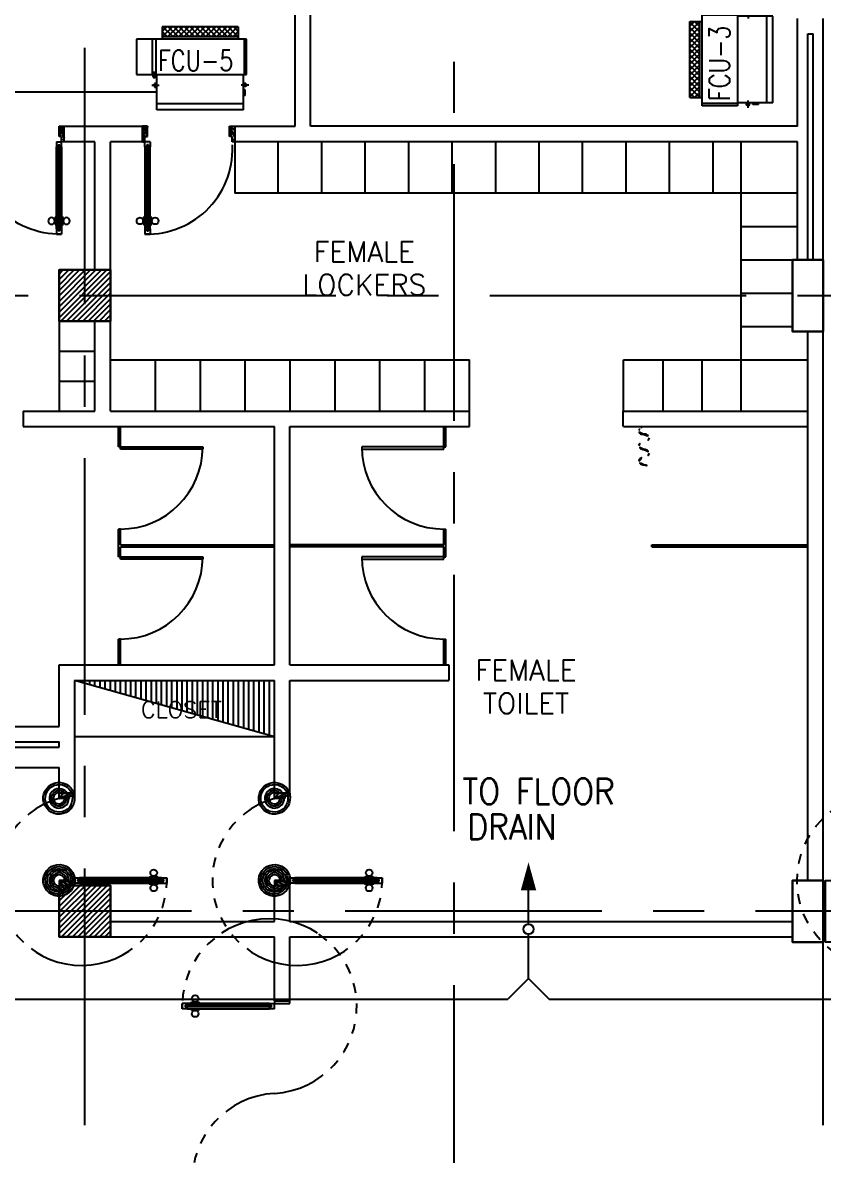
# Model space of a CAD drawing. Extents: x 417866242 to 417866861, y 43498051 to 43498155.
# Drawn here: x 417866813.86 to 417866821.67, y 43498111.26 to 43498122.3 of the extents above; entities that cross this region are included whole.
import ezdxf
from ezdxf.enums import TextEntityAlignment as Align

# ---------------------------------------------------------------- set-up
doc = ezdxf.new("R2010")
doc.units = 0
doc.header["$MEASUREMENT"] = 0
doc.linetypes.add('CENTERX2', pattern=[4, 2.5, -0.5, 0.5, -0.5])
doc.linetypes.add('HIDDEN', pattern=[0.375, 0.25, -0.125])
doc.layers.get('0').update_dxf_attribs({"linetype": 'CONTINUOUS'})
for name, color, linetype in [('AC-CD', 6, 'CONTINUOUS'), ('AC-TEXT', 2, 'CONTINUOUS'), ('AXES', 11, 'CENTERX2'), ('COL', 11, 'CONTINUOUS'), ('CURT', 11, 'CONTINUOUS'), ('DOOR', 11, 'CONTINUOUS'), ('FCU', 6, 'CONTINUOUS'), ('HAT', 11, 'CONTINUOUS'), ('INSUL', 11, 'CONTINUOUS'), ('LIFTS', 11, 'CONTINUOUS'), ('Locker', 11, 'CONTINUOUS'), ('P-SOLIDWASTE', 6, 'CONTINUOUS'), ('PART', 11, 'CONTINUOUS'), ('RM-NAME', 11, 'CONTINUOUS'), ('TEXTN', 2, 'CONTINUOUS'), ('WALL', 11, 'CONTINUOUS')]:
    doc.layers.add(name, color=color, linetype=linetype)
doc.styles.add('ROMANS', font='ROMANS.shx', dxfattribs={"width": 0.6})

# ---------------------------------------------------------------- blocks, each defined once
blk = doc.blocks.new('A$C5C5B3FF0')
at = {"layer": 'CURT'}
for centre, major_axis, ratio, start_param, end_param in [((49.50293473272905, 299.999959187262), (49.50291540546459, 1.47870764494566e-11), 0.7499999999999273, 1.419382029036515, 3.141592653590179), ((25.00001932731539, 356.2499591873493), (-79.05694150412074, 2.513103003620822e-10), 0.7499999999996767, 3.926990816990139, 4.390638425990737), ((62.87283277314418, 365.7181625487283), (-39.13549087497668, 1.866813954056444e-11), 0.7500000000002878, 1.419382029036834, 3.463343207986223), ((25.00001932735904, 356.249959187262), (79.05694150405377, 2.939142645029636e-10), 0.7499999999989068, 0.3217505543923103, 0.785398163395107), ((50.0000193272499, 299.999959187262), (49.99999999998546, 1.274842183857765e-11), 0.750000000000218, 3.141592653590228, 4.712388980384499), ((50.00001932723535, 224.9999591872911), (-49.99999999998545, 1.480233443413359e-11), 0.7499999999996361, 3.141592653590187, 4.71238898038462), ((50.00001932722807, 224.999959187262), (49.99999999999272, 9.65089959987576e-12), 0.7499999999995272, 4.7123889803844, 6.283185307180105), ((50.00001932722807, 149.9999591872911), (49.99999999997817, 5.123985410231316e-11), 0.7500000000003274, 1.570796326794274, 3.141592653589202), ((50.00001932722807, 149.9999591872911), (49.99999999997817, 7.563680313578568e-12), 0.7500000000003274, 3.141592653590367, 4.712388980384431), ((50.00001932724263, 74.9999591873202), (49.99999999997817, 5.644680008780287e-11), 0.7499999999997454, -1.505240376786787e-12, 1.570796326794487), ((50.0000193272499, -4.081265069544315e-05), (49.99999999998543, 6.369655643861124e-11), 0.7500000000002184, 1.570796326793941, 3.141592653588095), ((50.0000193272499, 74.9999591873202), (-49.99999999997089, 1.013939773070633e-11), 0.7499999999998544, 1.570796326795048, 3.141592653590063)]:
    blk.add_ellipse(centre, major_axis=major_axis, ratio=ratio, start_param=start_param, end_param=end_param, dxfattribs=at)
blk = doc.blocks.new('A$C272A55A0')
at = {"layer": 'DOOR', "color": 0, "linetype": 'ByBlock'}
for p, q in [((-0.0001203324354719371, 900.3541752648598), (-0.0001203324500238523, 1050.354175264831)), ((49.99987966756453, 1050.354175264918), (-0.0001203324354719371, 1050.354175264918)), ((49.99987966756453, 950.354175264918), (49.99987966756453, 1050.354175264918)), ((1749.999879667535, 950.354175264918), (1749.999879667535, 1050.354175264918)), ((1749.999879667535, 1050.354175264918), (1799.999879667535, 1050.354175264918)), ((1799.999879667535, 1050.354175264918), (1799.999879667535, 900.354175264918)), ((-0.0001203324354719371, 900.354175264918), (24.99987966756453, 900.354175264918)), ((24.99987966756453, 950.354175264918), (49.99987966756453, 950.354175264918)), ((24.99987966756453, 900.354175264918), (24.99987966756453, 950.354175264918)), ((74.99987966756453, 900.354175264918), (24.99987966756453, 900.354175264918)), ((24.99987966756453, 850.354175264918), (24.99987966756453, 900.354175264918)), ((74.99987966756453, 900.354175264918), (74.99987966756453, 850.354175264918)), ((1724.999879667535, 900.354175264918), (1774.999879667535, 900.354175264918)), ((1724.999879667535, 900.354175264918), (1724.999879667535, 850.354175264918)), ((1774.999879667535, 950.354175264918), (1749.999879667535, 950.354175264918)), ((1774.999879667535, 900.354175264918), (1774.999879667535, 950.354175264918)), ((1799.999879667535, 900.354175264918), (1774.999879667535, 900.354175264918)), ((1774.999879667535, 850.354175264918), (1774.999879667535, 900.354175264918)), ((41.99987966756453, 850.354175264918), (24.99987966756453, 850.354175264918)), ((57.99987966756453, 870.354175264918), (41.99987966756453, 870.354175264918)), ((41.99987966756453, 870.354175264918), (41.99987966756453, 850.354175264918)), ((57.99987966756453, 850.354175264918), (57.99987966756453, 870.354175264918)), ((74.99987966756453, 850.354175264918), (57.99987966756453, 850.354175264918)), ((1724.999879667535, 850.354175264918), (1741.999879667535, 850.354175264918)), ((1741.999879667535, 870.354175264918), (1757.999879667535, 870.354175264918)), ((1741.999879667535, 850.354175264918), (1741.999879667535, 870.354175264918)), ((1757.999879667535, 870.354175264918), (1757.999879667535, 850.354175264918)), ((1757.999879667535, 850.354175264918), (1774.999879667535, 850.354175264918)), ((1717.799879667495, 160.1117180435103), (1708.799879667495, 160.1117180435103)), ((1708.799879667495, 95.31171804352198), (1708.799879667495, 160.1117180435103)), ((1724.999879667535, 172.7117180435162), (1717.799879667495, 172.7117180435162)), ((1717.799879667495, 172.7117180435162), (1717.799879667495, 82.71171804351616)), ((1717.799879667495, 95.31171804352198), (1717.799879667495, 160.1117180435103)), ((1774.999879667535, 172.7117180435162), (1782.199879667576, 172.7117180435162)), ((1782.199879667576, 172.7117180435162), (1782.199879667576, 82.71171804351616)), ((1782.199879667576, 160.1117180435103), (1791.199879667576, 160.1117180435103)), ((1782.199879667576, 95.31171804352198), (1782.199879667576, 160.1117180435103)), ((1791.199879667576, 95.31171804352198), (1791.199879667576, 160.1117180435103)), ((24.99987966756453, 50.35417526491801), (41.99987966753542, 50.35417526491801)), ((24.99987966756453, 50.35417526491801), (24.99987966756453, 0.3541752649180125)), ((24.99987966756453, 0.3541752649180125), (74.99987966756453, 0.3541752649180125)), ((74.99987966756453, 0.3541752649180125), (24.99987966756453, 0.3541752649180125)), ((41.99987966753542, 50.35417526491801), (41.99987966753542, 30.35417526491801)), ((41.99987966756453, 30.35417526491801), (57.99987966756453, 30.35417526491801)), ((57.99987966756453, 50.35417526491801), (74.99987966756453, 50.35417526491801)), ((57.99987966756453, 50.35417526491801), (57.99987966756453, 30.35417526491801)), ((74.99987966756453, 50.35417526491801), (74.99987966704066, 0.3541752648889087)), ((1717.799879667495, 95.31171804352198), (1708.799879667495, 95.31171804352198)), ((1724.999879667535, 82.71171804351616), (1717.799879667495, 82.71171804351616)), ((1741.999879667535, 50.35417526491801), (1724.999879667535, 50.35417526491801)), ((1724.999879667535, 50.35417526491801), (1724.999879668059, 0.3541752648889087)), ((1774.999879667535, 0.3541752649180125), (1724.999879667535, 0.3541752649180125)), ((1724.999879667535, 0.3541752649180125), (1774.999879667535, 0.3541752649180125)), ((1741.999879667535, 50.35417526491801), (1741.999879667535, 30.35417526491801)), ((1757.999879667535, 30.35417526491801), (1741.999879667535, 30.35417526491801)), ((1774.999879667535, 50.35417526491801), (1757.999879667565, 50.35417526491801)), ((1757.999879667565, 50.35417526491801), (1757.999879667565, 30.35417526491801)), ((1774.999879667535, 82.71171804351616), (1782.199879667576, 82.71171804351616)), ((1774.999879667535, 50.35417526491801), (1774.999879667535, 0.3541752649180125)), ((1782.199879667576, 95.31171804352198), (1791.199879667576, 95.31171804352198))]:
    blk.add_line(p, q, dxfattribs=at)
at = {"layer": 'DOOR', "color": 9, "linetype": 'ByBlock'}
for p, q in [((49.99987966756453, 1050.354175264918), (-0.0001203324354719371, 1010.208440949064)), ((49.99987966756453, 1050.354175264918), (-0.0001203324354719371, 936.6442452724732)), ((49.99987966756453, 1050.354175264918), (36.64259362407029, 950.354175264918)), ((1749.999879667535, 1050.354175264918), (1799.999879667535, 1010.208440949064)), ((1749.999879667535, 1050.354175264918), (1799.999879667535, 936.6442452724732)), ((1749.999879667535, 1050.354175264918), (1763.35716571103, 950.354175264918))]:
    blk.add_line(p, q, dxfattribs=at)
at = {"layer": 'DOOR', "linetype": 'ByBlock'}
for p, q in [((24.99987966756453, 850.354175264918), (24.99987966756453, 50.35417526491801)), ((41.99987966756453, 850.354175264918), (41.99987966753542, 50.35417526491801)), ((57.99987966756453, 850.354175264918), (57.99987966756453, 50.35417526491801)), ((74.99987966756453, 50.35417526491801), (74.99987966756453, 850.354175264918)), ((1724.999879667535, 50.35417526491801), (1724.999879667535, 850.354175264918)), ((1741.999879667535, 850.354175264918), (1741.999879667535, 50.35417526491801)), ((1757.999879667535, 850.354175264918), (1757.999879667565, 50.35417526491801)), ((1774.999879667535, 850.354175264918), (1774.999879667535, 50.35417526491801))]:
    blk.add_line(p, q, dxfattribs=at)
at = {"layer": 'DOOR', "color": 0, "linetype": 'ByBlock'}
for centre in [(1676.468935452576, 127.7117180435162), (1823.530823882553, 127.7117180435162)]:
    blk.add_circle(centre, 32.39999999998526, dxfattribs=at)
at = {"layer": 'DOOR', "color": 9, "linetype": 'ByBlock'}
for centre, radius, start, end in [((49.99987966756453, 1050.354175264918), 54.40195781277725, 203.2073828919769, 270), ((49.99987966756453, 1050.354175264918), 74.40195781277725, 227.7764264168309, 270), ((49.99987966756453, 1050.354175264918), 34.40195781277725, 180, 270), ((49.99987966756453, 1050.354175264918), 14.40195781277725, 180, 270), ((1749.999879667535, 1050.354175264918), 14.40195781277725, 270, 0), ((1749.999879667535, 1050.354175264918), 34.40195781277725, 270, 0), ((1749.999879667535, 1050.354175264918), 54.40195781277725, 270, 336.7926171080232), ((1749.999879667535, 1050.354175264918), 74.40195781277725, 270, 312.2235735831691), ((49.99987966756453, 1050.354175264918), 94.40195781277725, 238.0181880330829, 270), ((49.99987966756453, 1050.354175264918), 114.4019578127773, 244.083841882062, 257.3774258712915), ((49.99987966756453, 1050.354175264918), 134.4019578127773, 248.1598493930308, 259.2800236451595), ((49.99987966756453, 1050.354175264918), 154.4019578127773, 251.1052885492919, 256.2857707775486), ((1749.999879667535, 1050.354175264918), 94.40195781277725, 270, 301.9818119669171), ((1749.999879667535, 1050.354175264918), 114.4019578127773, 282.6225741287084, 295.916158117938), ((1749.999879667535, 1050.354175264918), 134.4019578127773, 280.7199763548405, 291.8401506069692), ((1749.999879667535, 1050.354175264918), 154.4019578127773, 283.7142292224514, 288.8947114507081)]:
    blk.add_arc(centre, radius, start, end, dxfattribs=at)
at = {"layer": 'DOOR', "linetype": 'HIDDEN', "ltscale": 0.5}
for centre, radius, start, end in [((49.99987966756453, 851.395841931575), 851.4087845464003, 268.3173765331032, 3.296482377102192), ((1749.999879667521, 851.3958419315459), 851.4087845463584, 176.7035176228957, 271.6826234668978)]:
    blk.add_arc(centre, radius, start, end, dxfattribs=at)
at = {"layer": 'WALL', "linetype": 'ByBlock'}
blk.add_line((1799.999879667565, 900.3541752650344), (1799.99987966755, 1050.354175265005), dxfattribs=at)
blk = doc.blocks.new('DOOR90')
at = {"layer": 'DOOR', "color": 7, "linetype": 'ByBlock'}
for p, q in [((-150, 0), (0, 0)), ((-150, 0), (-150, -25)), ((0, -50), (-113.7099299924448, 0)), ((0, -50), (-40.1457343158545, 0)), ((0, -50), (0, 0)), ((-1000, -25), (-1050, -25)), ((-1050, -75), (-1050, -25)), ((-1050, -25), (-1050, -75)), ((-1000, -75), (-1050, -74.99999999947613)), ((-1000, -41.9999999999709), (-1020, -41.9999999999709)), ((-1020, -42), (-1020, -58)), ((-1000, -58), (-1020, -58)), ((-1000, -25), (-1000, -41.9999999999709)), ((-1000, -58), (-1000, -75)), ((-877.6424572214019, -17.79999999995925), (-967.6424572214019, -17.79999999995925)), ((-967.6424572214019, -25), (-967.6424572214019, -17.79999999995925)), ((-967.6424572214019, -75), (-967.6424572214019, -82.20000000004075)), ((-877.6424572214019, -82.20000000004075), (-967.6424572214019, -82.20000000004075)), ((-955.0424572214251, -8.799999999959255), (-890.2424572213786, -8.799999999959255)), ((-955.0424572214251, -17.79999999995925), (-955.0424572214251, -8.799999999959255)), ((-955.0424572214251, -17.79999999995925), (-890.2424572213786, -17.79999999995925)), ((-955.0424572214251, -82.20000000004075), (-890.2424572213786, -82.20000000004075)), ((-955.0424572214251, -82.20000000004075), (-955.0424572214251, -91.20000000004075)), ((-955.0424572214251, -91.20000000004075), (-890.2424572213786, -91.20000000004075)), ((-890.2424572213786, -17.79999999995925), (-890.2424572213786, -8.799999999959255)), ((-890.2424572213786, -82.20000000004075), (-890.2424572213786, -91.20000000004075)), ((-877.6424572214019, -25), (-877.6424572214019, -17.79999999995925)), ((-877.6424572214019, -75), (-877.6424572214019, -82.20000000004075)), ((-200, -25), (-150, -25)), ((-200, -42), (-200, -25)), ((-180, -42), (-200, -42)), ((-200, -58), (-180, -58)), ((-200, -75), (-200, -58)), ((-150, -75), (-200, -75)), ((-180, -58), (-180, -42)), ((-150, -25), (-100, -25)), ((-150, -75), (-150, -25)), ((-100, -25), (-100, -50)), ((0, -50), (-100, -36.64271395650576)), ((-100, -50), (0, -50)), ((-150, -875), (-100, -875)), ((-150, -900), (-150, -875)), ((0, -850), (-113.7099299924448, -900)), ((-100, -875), (-100, -850)), ((0, -850), (-100, -863.3572860434942)), ((-100, -850), (0, -850)), ((0, -850), (-40.1457343158545, -900)), ((0, -850), (0, -900)), ((-150, -900), (0, -900)), ((0, -900), (-150, -900))]:
    blk.add_line(p, q, dxfattribs=at)
at = {"layer": 'DOOR', "linetype": 'ByBlock'}
for p, q in [((-200, -25), (-1000, -25)), ((-200, -42), (-1000, -41.9999999999709)), ((-200, -58), (-1000, -58)), ((-1000, -75), (-200, -75))]:
    blk.add_line(p, q, dxfattribs=at)
at = {"layer": 'DOOR', "color": 7, "linetype": 'ByBlock'}
for centre in [(-922.6424572214019, 23.53094421501737), (-922.6424572214019, -123.5309442149592)]:
    blk.add_circle(centre, 32.39999999998526, dxfattribs=at)
for centre, radius, start, end in [((0, -50), 154.4019578127773, 161.1052885482714, 166.2857707768669), ((0, -50), 94.40195781277725, 148.0181880328085, 180), ((0, -50), 134.4019578127773, 158.159849394549, 169.2800236450682), ((0, -50), 114.4019578127773, 154.0838418822192, 167.37742587102), ((0, -50), 74.40195781277725, 137.7764264185456, 180), ((0, -50), 54.40195781277725, 113.2073828924446, 180), ((0, -50), 34.40195781277725, 90, 180), ((0, -50), 14.40195781277725, 90, 180), ((0, -850), 134.4019578127773, 190.7199763549318, 201.840150605451), ((0, -850), 94.40195781277725, 180, 211.9818119671915), ((0, -850), 74.40195781277725, 180, 222.2235735814543), ((0, -850), 54.40195781277725, 180, 246.7926171075554), ((0, -850), 34.40195781277725, 180, 270), ((0, -850), 14.40195781277725, 180, 270), ((0, -850), 154.4019578127773, 193.7142292231331, 198.8947114517286)]:
    blk.add_arc(centre, radius, start, end, dxfattribs=at)
at = {"layer": 'DOOR', "linetype": 'HIDDEN', "ltscale": 0.5}
blk.add_arc((-222.2222222220153, -49.99999999976717), 828.155208510499, 178.270116378131, 275.0030377036063, dxfattribs=at)
blk = doc.blocks.new('fe-door')
at = {"layer": 'DOOR', "color": 0, "linetype": 'ByBlock'}
for p, q in [((-899.9999999998836, 1774.999999999971), (-899.9999999998836, 1724.999999999971)), ((-899.9999999998836, 1724.999999999971), (-899.9999999998836, 1774.999999999971)), ((-849.9999999998836, 1774.999999999971), (-899.9999999998836, 1774.999999999971)), ((-849.9999999998836, 1774.999999999971), (-849.9999999998836, 1758)), ((-817.6424572212854, 1774.999999999971), (-817.6424572212854, 1782.200000000012)), ((-727.6424572212854, 1782.200000000012), (-817.6424572212854, 1782.200000000012)), ((-805.0424572213087, 1782.200000000012), (-805.0424572213087, 1791.200000000012)), ((-805.0424572213087, 1791.200000000012), (-740.2424572213204, 1791.200000000012)), ((-805.0424572213087, 1782.200000000012), (-740.2424572213204, 1782.200000000012)), ((-740.2424572213204, 1782.200000000012), (-740.2424572213204, 1791.200000000012)), ((-727.6424572212854, 1774.999999999971), (-727.6424572212854, 1782.200000000012)), ((-49.99999999988358, 1757.999999999971), (-49.99999999988358, 1774.999999999971)), ((-49.99999999988358, 1774.999999999971), (1.164153218269348e-10, 1774.999999999971)), ((150.0000000001164, 1799.999999999971), (1.164153218269348e-10, 1799.999999999971)), ((1.164153218269348e-10, 1799.999999999971), (1.164153218269348e-10, 1774.999999999971)), ((1.164153218269348e-10, 1724.999999999971), (1.164153218269348e-10, 1774.999999999971)), ((1.164153218269348e-10, 1774.999999999971), (150.0000000001164, 1774.999999999967)), ((150.0000000001164, 1774.999999999967), (150.0000000001164, 1799.999999999971)), ((-849.9999999998836, 1724.999999999971), (-899.9999999999418, 1725.000000000495)), ((-869.9999999998836, 1757.999999999971), (-869.9999999998836, 1741.999999999971)), ((-849.9999999998836, 1758), (-869.9999999998836, 1758)), ((-849.9999999998836, 1741.999999999971), (-869.9999999998836, 1741.999999999971)), ((-849.9999999998836, 1741.999999999971), (-849.9999999998836, 1724.999999999971)), ((-817.6424572212854, 1724.999999999971), (-817.6424572212854, 1717.79999999993)), ((-727.6424572212854, 1717.79999999993), (-817.6424572212854, 1717.79999999993)), ((-805.0424572213087, 1717.79999999993), (-805.0424572213087, 1708.79999999993)), ((-805.0424572213087, 1717.79999999993), (-740.2424572213204, 1717.79999999993)), ((-805.0424572213087, 1708.79999999993), (-740.2424572213204, 1708.79999999993)), ((-740.2424572213204, 1717.79999999993), (-740.2424572213204, 1708.79999999993)), ((-727.6424572212854, 1724.999999999971), (-727.6424572212854, 1717.79999999993)), ((-29.99999999988358, 1757.999999999971), (-49.99999999988358, 1757.999999999971)), ((-49.99999999988358, 1724.999999999971), (-49.99999999988358, 1741.999999999971)), ((-49.99999999988358, 1741.999999999971), (-29.99999999988358, 1741.999999999971)), ((1.164153218269348e-10, 1724.999999999971), (-49.99999999988358, 1724.999999999971)), ((-29.99999999988358, 1741.999999999971), (-29.99999999988358, 1757.999999999971)), ((1.164153218269348e-10, 75), (1.164153218269348e-10, 25)), ((1.164153218269348e-10, 75), (50.00000000011642, 75)), ((1.164153218269348e-10, 0), (1.164153218269348e-10, 25)), ((1.164153218269348e-10, 25), (50.00000000011642, 25)), ((150.0000000001164, 24.99999999999636), (1.164153218269348e-10, 25)), ((0, 0), (150, -1.455191522836685e-11)), ((30.00000000011642, 58), (30.00000000011642, 42)), ((50.00000000011642, 58), (30.00000000011642, 58)), ((30.00000000011642, 42), (50.00000000011642, 42)), ((50.00000000011642, 75), (50.00000000011642, 58)), ((50.00000000011642, 42), (50.00000000011642, 25)), ((150.0000000001164, 24.99999999999636), (150.0000000001164, 0)), ((850.0000000001164, 58), (850.0000000001164, 75)), ((850.0000000001164, 75), (900.0000000001746, 74.99999999947613)), ((850.0000000001164, 58), (870.0000000001164, 58)), ((850.0000000001164, 25), (850.0000000001164, 41.9999999999709)), ((850.0000000001164, 41.9999999999709), (870.0000000001164, 41.9999999999709)), ((850.0000000001164, 25), (900.0000000001164, 25)), ((870.0000000001164, 42), (870.0000000001164, 58)), ((900.0000000001164, 25), (900.0000000001164, 75)), ((900.0000000001164, 75), (900.0000000001164, 25))]:
    blk.add_line(p, q, dxfattribs=at)
at = {"layer": 'DOOR', "linetype": 'ByBlock'}
for p, q in [((-49.99999999988358, 1774.999999999971), (-849.9999999998836, 1774.999999999971)), ((-49.99999999988358, 1757.999999999971), (-849.9999999998836, 1758)), ((-49.99999999988358, 1741.999999999971), (-849.9999999998836, 1741.999999999971)), ((-849.9999999998836, 1724.999999999971), (-49.99999999988358, 1724.999999999971)), ((850.0000000001164, 75), (50.00000000011642, 75)), ((50.00000000011642, 58), (850.0000000001164, 58)), ((50.00000000011642, 42), (850.0000000001164, 41.9999999999709)), ((50.00000000011642, 25), (850.0000000001164, 25))]:
    blk.add_line(p, q, dxfattribs=at)
at = {"layer": 'DOOR', "color": 0, "linetype": 'ByBlock'}
for centre in [(-772.6424572212854, 1823.530944214988), (-772.6424572212854, 1676.469055785012)]:
    blk.add_circle(centre, 32.39999999998526, dxfattribs=at)
at = {"layer": 'DOOR', "linetype": 'HIDDEN', "ltscale": 0.5}
for centre, radius, start, end in [((-48.95833333325572, 1749.999999999956), 851.4087845463584, 178.317376533042, 273.2964823759968), ((48.95833333348855, 50), 851.4087845464003, 358.317376533042, 93.29648237599677)]:
    blk.add_arc(centre, radius, start, end, dxfattribs=at)
at = {"layer": 'WALL'}
for p, q in [((1.164153218269348e-10, 1799.999050980739), (149.9999999971478, 1799.999999999985)), ((1.164153218269348e-10, 0.0009490192023804411), (149.9999999971478, -1.455191522836685e-11))]:
    blk.add_line(p, q, dxfattribs=at)
at = {"layer": 'WALL', "linetype": 'ByBlock'}
blk.add_line((2.328306436538696e-10, 1800), (150.0000000001746, 1799.999999999985), dxfattribs=at)
blk = doc.blocks.new('*X103')
at = {"color": 0}
for p, q in [((49339.2220864853, 149518.5753110894), (49810.38074920757, 149989.7339738117)), ((49339.22208648529, 149571.6083196784), (49757.34774061858, 149989.7339738117)), ((49339.22208648529, 149624.6413282674), (49704.31473202959, 149989.7339738117)), ((49339.22208648529, 149677.6743368564), (49651.2817234406, 149989.7339738117)), ((49339.22208648529, 149730.7073454453), (49598.24871485161, 149989.7339738117)), ((49339.22208648528, 149783.7403540344), (49545.21570626262, 149989.7339738117)), ((49339.22208648528, 149836.7733626234), (49492.18269767363, 149989.7339738117)), ((49339.22208648528, 149889.8063712123), (49439.14968908464, 149989.7339738117)), ((49339.22208648527, 149942.8393798013), (49386.11668049564, 149989.7339738117)), ((49363.41375779657, 149489.7339738117), (49839.22208648522, 149965.5423025003)), ((49416.44676638556, 149489.7339738117), (49839.22208648522, 149912.5092939114)), ((49469.47977497455, 149489.7339738117), (49839.22208648523, 149859.4762853224)), ((49522.51278356354, 149489.7339738117), (49839.22208648523, 149806.4432767334)), ((49575.54579215253, 149489.7339738117), (49839.22208648524, 149753.4102681444)), ((49628.57880074152, 149489.7339738117), (49839.22208648524, 149700.3772595554)), ((49681.61180933051, 149489.7339738117), (49839.22208648524, 149647.3442509664)), ((49734.64481791951, 149489.7339738117), (49839.22208648524, 149594.3112423774)), ((49787.67782650849, 149489.7339738117), (49839.22208648524, 149541.2782337884))]:
    blk.add_line(p, q, dxfattribs=at)
blk = doc.blocks.new('COL50')
at = {"layer": 'COL'}
blk.add_lwpolyline([(-249.9999999999709, 250), (-249.9999999999418, -250), (250, -250), (249.9999999999709, 250)], close=True, dxfattribs=at)
blk = doc.blocks.new('RM1')
at = {"layer": 'RM-NAME', "style": 'ROMANS'}
for tag, p in [('ROOMNAME1', (0, 323.8095238059759)), ('ROOMNAME2', (0, 0))]:
    blk.add_attdef(tag, text='', height=200, dxfattribs=at).set_placement(p, align=Align.MIDDLE)
blk = doc.blocks.new('*X98')
at = {"color": 0}
for p, q in [((42139.22208648524, 155523.7944497481), (42605.16161054878, 155989.7339738117)), ((42139.22208648524, 155576.8274583371), (42552.12860195979, 155989.7339738117)), ((42139.22208648524, 155629.8604669261), (42499.0955933708, 155989.7339738117)), ((42139.22208648524, 155682.8934755151), (42446.06258478181, 155989.7339738117)), ((42139.22208648524, 155735.9264841041), (42393.02957619282, 155989.7339738117)), ((42139.22208648523, 155788.9594926931), (42339.99656760383, 155989.7339738117)), ((42139.22208648523, 155841.9925012821), (42286.96355901484, 155989.7339738117)), ((42139.22208648522, 155895.025509871), (42233.93055042584, 155989.7339738117)), ((42139.22208648522, 155948.05851846), (42180.89754183685, 155989.7339738117)), ((42158.19461913777, 155489.7339738117), (42639.22208648516, 155970.7614411591)), ((42211.22762772677, 155489.7339738117), (42639.22208648516, 155917.7284325701)), ((42264.26063631575, 155489.7339738117), (42639.22208648517, 155864.6954239811)), ((42317.29364490475, 155489.7339738117), (42639.22208648517, 155811.6624153921)), ((42370.32665349374, 155489.7339738117), (42639.22208648517, 155758.6294068031)), ((42423.35966208273, 155489.7339738117), (42639.22208648518, 155705.5963982141)), ((42476.39267067172, 155489.7339738117), (42639.22208648518, 155652.5633896251)), ((42529.42567926071, 155489.7339738117), (42639.22208648518, 155599.5303810361)), ((42582.45868784971, 155489.7339738117), (42639.22208648518, 155546.4973724472)), ((42635.49169643869, 155489.7339738117), (42639.22208648519, 155493.4643638582))]:
    blk.add_line(p, q, dxfattribs=at)
blk = doc.blocks.new('C11')
at = {"layer": 'HAT'}
h = blk.add_hatch(dxfattribs=at)
h.set_pattern_fill('ANSI31', color=256, scale=300, style=0)
h.set_pattern_definition([(45, (-248556.1822811713, -75061.0053373936), (-26.51650429449553, 26.51650429449553), [])])
h.paths.add_polyline_path([(300.0000000000291, 700), (-2.91038304567337e-11, 700), (0, 349.9999999998981), (300.0000000000291, 349.9999999998981)])
h.paths.add_polyline_path([(300, 349.9999999998981), (-2.91038304567337e-11, 349.9999999998981), (-2.91038304567337e-11, 0), (300.0000000000291, 0)])
at = {"layer": 'COL'}
blk.add_lwpolyline([(300.0000000000291, 700), (299.9999999999709, 0), (0, 0), (0, 700)], close=True, dxfattribs=at)
blk = doc.blocks.new('C5V')
at = {"layer": 'HAT'}
h = blk.add_hatch(dxfattribs=at)
h.set_pattern_fill('ANSI31', color=256, scale=300, style=0)
h.set_pattern_definition([(45, (-249196.1822811713, -54711.00533739357), (-26.51650429449553, 26.51650429449553), [])])
h.paths.add_polyline_path([(-19.9999999999709, 600.0000000000073), (-320, 600.0000000000073), (-320.0000000000291, 299.99999999992), (-19.99999999991269, 299.99999999992)])
h.paths.add_polyline_path([(-19.9999999999709, 299.9999999999127), (-320, 299.9999999999127), (-320, 7.275957614183426e-12), (-19.99999999994179, 7.275957614183426e-12)])
h = blk.add_hatch(dxfattribs=at)
h.set_pattern_fill('ANSI31', color=256, scale=300, style=0)
h.set_pattern_definition([(45, (-248876.1822811713, -54711.00533739358), (-26.51650429449553, 26.51650429449553), [])])
h.paths.add_polyline_path([(300.0000000000582, 600), (2.91038304567337e-11, 600), (0, 299.9999999999127), (300.0000000001164, 299.9999999999127)])
h.paths.add_polyline_path([(300.0000000000582, 299.9999999999054), (2.91038304567337e-11, 299.9999999999054), (2.91038304567337e-11, 0), (300.0000000000873, 0)])
at = {"layer": 'COL'}
for points in [[(-19.99999999994179, 600.0000000000073), (-19.99999999994179, 7.275957614183426e-12), (-320.0000000000291, 7.275957614183426e-12), (-320.0000000000291, 600.0000000000073)], [(300.0000000000873, 600), (300.0000000000873, 0), (0, 0), (0, 600)]]:
    blk.add_lwpolyline(points, close=True, dxfattribs=at)
blk = doc.blocks.new('*X39')
at = {"color": 0}
for p, q in [((16890.47746209932, -2466.570672882412), (16943.4517006644, -2413.596434317336)), ((16890.47746209932, -2519.603681471403), (16990.47746209933, -2419.603681471401)), ((16990.47746209933, -2512.466117304769), (16891.6077791119, -2413.596434317336)), ((16990.47746209933, -2459.433108715778), (16944.64078770089, -2413.596434317336)), ((16990.47746209933, -2565.49912589376), (16890.47746209932, -2465.499125893757)), ((16890.47746209932, -2572.636690060394), (16990.47746209933, -2472.636690060392)), ((16990.47746209933, -2618.532134482751), (16890.47746209932, -2518.532134482748)), ((16890.47746209932, -2625.669698649385), (16990.47746209933, -2525.669698649383)), ((16990.47746209933, -2671.565143071742), (16890.47746209932, -2571.565143071739)), ((16890.47746209932, -2678.702707238376), (16990.47746209933, -2578.702707238374)), ((16990.47746209933, -2724.598151660733), (16890.47746209932, -2624.59815166073)), ((16890.47746209932, -2731.735715827367), (16990.47746209933, -2631.735715827365)), ((16990.47746209933, -2777.631160249724), (16890.47746209932, -2677.631160249721)), ((16890.47746209932, -2784.768724416358), (16990.47746209933, -2684.768724416357)), ((16990.47746209933, -2830.664168838715), (16890.47746209932, -2730.664168838713)), ((16890.47746209932, -2837.801733005349), (16990.47746209933, -2737.801733005348)), ((16990.47746209933, -2883.697177427706), (16890.47746209932, -2783.697177427704)), ((16890.47746209932, -2890.83474159434), (16990.47746209933, -2790.834741594339)), ((16990.47746209933, -2936.730186016697), (16890.47746209932, -2836.730186016694)), ((16890.47746209932, -2943.867750183331), (16990.47746209933, -2843.86775018333)), ((16990.47746209933, -2989.763194605689), (16890.47746209932, -2889.763194605686)), ((16890.47746209932, -2996.900758772323), (16990.47746209933, -2896.900758772321)), ((16990.47746209933, -3042.796203194679), (16890.47746209932, -2942.796203194677)), ((16890.47746209932, -3049.933767361314), (16990.47746209933, -2949.933767361312)), ((16990.47746209933, -3095.82921178367), (16890.47746209932, -2995.829211783668)), ((16890.47746209932, -3102.966775950305), (16990.47746209933, -3002.966775950303)), ((16990.47746209933, -3148.862220372662), (16890.47746209932, -3048.862220372659)), ((16891.53081232129, -3154.946434317336), (16990.47746209933, -3055.999784539294)), ((16943.52866745501, -3154.946434317336), (16890.47746209932, -3101.89522896165)), ((16944.56382091028, -3154.946434317336), (16990.47746209933, -3109.032793128285))]:
    blk.add_line(p, q, dxfattribs=at)
blk = doc.blocks.new('WHE06')
at = {"color": 3}
for p, q in [((688.9750000238419, 621.5), (346.0749999880791, 621.5)), ((346.0749999880791, 621.5), (346.0749999880791, 469.1000000014901)), ((688.9750000238419, 469.1000000014901), (688.9750000238419, 621.5)), ((232.1000000238419, 452.25), (232.1000000238419, 422.25)), ((232.1000000238419, 452.25), (252.1000000238419, 452.25)), ((242.1000000238419, 472.1842434704304), (242.1000000238419, 399.4801759719849)), ((252.1000000238419, 452.25), (252.1000000238419, 422.25)), ((304.9940044879913, 447.6499999985099), (373.2827185988426, 447.6499999985099)), ((321.0749999880791, 457.6499999985099), (321.0749999880791, 437.6499999985099)), ((321.0749999880791, 457.6499999985099), (346.0749999880791, 457.6499999985099)), ((60.32499998807907, -422.25), (60.32499998807907, 422.25)), ((212.2971614003181, 437.25), (269.0589052438736, 437.25)), ((321.0749999880791, 437.6499999985099), (346.0749999880791, 437.6499999985099)), ((346.0749999880791, 430.4178223386407), (688.9750000238419, 430.4178223386407)), ((811.1999999880791, 370.6749999970198), (688.9750000238419, 370.6749999970198)), ((711.1999999880791, -370.6749999970198), (711.1999999880791, 370.6749999970198)), ((811.1999999880791, -370.6749999970198), (811.1999999880791, 370.6749999970198)), ((141.6357128024101, -437.25), (141.6357128024101, -422.25)), ((141.6357128024101, -437.25), (196.5700032711029, -437.25)), ((196.5700032711029, -437.25), (196.5700032711029, -422.25)), ((221.3790392279625, -437.25), (269.0589052438736, -437.25)), ((232.1000000238419, -452.25), (232.1000000238419, -422.25)), ((242.1000000238419, -472.1842434704304), (242.1000000238419, -399.4801759719849)), ((252.1000000238419, -452.25), (252.1000000238419, -422.25)), ((346.0749999880791, -430.4178223386407), (688.9750000238419, -430.4178223386407)), ((811.1999999880791, -370.6749999970198), (688.9750000238419, -370.6749999970198)), ((232.1000000238419, -452.25), (252.1000000238419, -452.25))]:
    blk.add_line(p, q, dxfattribs=at)
at = {"color": 6}
for p, q in [((346.0749999880791, 469.1000000014901), (346.0749999880791, -450.8250000029802)), ((688.9750000238419, 469.1000000014901), (346.0749999880791, 469.1000000014901)), ((688.9750000238419, -450.8250000029802), (688.9750000238419, 469.1000000014901)), ((0, -422.25), (0, 422.25)), ((0, 422.25), (346.0749999880791, 422.25)), ((0, -422.25), (346.0749999880791, -422.25)), ((346.0749999880791, -450.8250000029802), (688.9750000238419, -450.8250000029802))]:
    blk.add_line(p, q, dxfattribs=at)
at = {"color": 11}
blk.add_blockref('*X39', (-16179.27746212482, 2784.271434314549), dxfattribs=at)

msp = doc.modelspace()

# ---------------------------------------------------------------- linework, layer by layer
at = {"layer": 'AC-CD'}
for p, q in [((417866815.1724921, 43498121.62230369), (417866809.8958642, 43498121.62230372)), ((417866818.7948083, 43498113.51475372), (417866818.7948083, 43498113.89136716)), ((417866818.7948083, 43498112.98324837), (417866818.7948083, 43498113.4147537)), ((417866818.7948083, 43498112.98324831), (417866818.5948083, 43498112.78324832)), ((417866818.7948083, 43498112.98324831), (417866818.9948083, 43498112.78324832)), ((417866799.7424787, 43498112.78324831), (417866818.5948083, 43498112.78324832)), ((417866818.9948083, 43498112.78324832), (417866821.9383448, 43498112.78324832))]:
    msp.add_line(p, q, dxfattribs=at)
msp.add_circle((417866818.7948083, 43498113.46475372), 0.05, dxfattribs=at)
at = {"layer": 'AXES'}
for p, q in [((417866814.4684786, 43498075.55546302), (417866814.4684786, 43498154.03293495)), ((417866821.6684786, 43498075.55546302), (417866821.6684786, 43498153.69219407)), ((417866818.0684786, 43498082.41975666), (417866818.0684786, 43498141.23975666)), ((417866778.4170337, 43498119.63975666), (417866847.5084786, 43498119.63975666)), ((417866847.5084786, 43498113.63975666), (417866778.4170337, 43498113.63975666))]:
    msp.add_line(p, q, dxfattribs=at)
at = {"layer": 'INSUL'}
for p, q in [((417866821.5184786, 43498119.98975666), (417866821.5184786, 43498122.18975665)), ((417866821.5184786, 43498122.18975665), (417866821.5684786, 43498122.18975665)), ((417866821.5684786, 43498119.98975666), (417866821.5684786, 43498122.18975665))]:
    msp.add_line(p, q, dxfattribs=at)
at = {"layer": 'LIFTS'}
for p, q in [((417866816.3184786, 43498115.33975665), (417866814.3684786, 43498115.88975666)), ((417866814.4184786, 43498115.87565409), (417866814.4184786, 43498115.88975666)), ((417866814.4684786, 43498115.86155153), (417866814.4684786, 43498115.88975666)), ((417866814.4684786, 43498115.86155153), (417866814.4684786, 43498115.88975666)), ((417866814.5184786, 43498115.84744896), (417866814.5184786, 43498115.88975666)), ((417866814.5684786, 43498115.8333464), (417866814.5684786, 43498115.88975666)), ((417866814.6184786, 43498115.81924383), (417866814.6184786, 43498115.88975666)), ((417866814.6684786, 43498115.80514127), (417866814.6684786, 43498115.88975666)), ((417866814.6684786, 43498115.80514127), (417866814.6684786, 43498115.88975666)), ((417866814.7184786, 43498115.79103871), (417866814.7184786, 43498115.88975666)), ((417866814.7684786, 43498115.77693614), (417866814.7684786, 43498115.88975666)), ((417866814.8184786, 43498115.76283358), (417866814.8184786, 43498115.88975666)), ((417866814.8684786, 43498115.74873102), (417866814.8684786, 43498115.88975666)), ((417866814.8684786, 43498115.74873102), (417866814.8684786, 43498115.88975666)), ((417866814.9184786, 43498115.73462845), (417866814.9184786, 43498115.88975666)), ((417866814.9684786, 43498115.72052588), (417866814.9684786, 43498115.88975666)), ((417866815.0184786, 43498115.70642332), (417866815.0184786, 43498115.88975666)), ((417866815.0684786, 43498115.69232076), (417866815.0684786, 43498115.88975666)), ((417866815.0684786, 43498115.69232076), (417866815.0684786, 43498115.88975666)), ((417866815.1184786, 43498115.67821819), (417866815.1184786, 43498115.88975666)), ((417866815.1684786, 43498115.66411563), (417866815.1684786, 43498115.88975666)), ((417866815.2184786, 43498115.65001307), (417866815.2184786, 43498115.88975666)), ((417866815.2684786, 43498115.6359105), (417866815.2684786, 43498115.88975666)), ((417866815.2684786, 43498115.6359105), (417866815.2684786, 43498115.88975666)), ((417866815.3184786, 43498115.62180794), (417866815.3184786, 43498115.88975666)), ((417866815.3684786, 43498115.60770538), (417866815.3684786, 43498115.88975666)), ((417866815.4184786, 43498115.59360281), (417866815.4184786, 43498115.88975666)), ((417866815.4684786, 43498115.57950024), (417866815.4684786, 43498115.88975666)), ((417866815.4684786, 43498115.57950024), (417866815.4684786, 43498115.88975666)), ((417866815.5184786, 43498115.56539768), (417866815.5184786, 43498115.88975666)), ((417866815.5684786, 43498115.55129512), (417866815.5684786, 43498115.88975666)), ((417866815.6184786, 43498115.53719255), (417866815.6184786, 43498115.88975666)), ((417866815.6684786, 43498115.52308999), (417866815.6684786, 43498115.88975666)), ((417866815.6684786, 43498115.52308999), (417866815.6684786, 43498115.88975666)), ((417866815.7184786, 43498115.50898743), (417866815.7184786, 43498115.88975666)), ((417866815.7684786, 43498115.49488486), (417866815.7684786, 43498115.88975666)), ((417866815.8184786, 43498115.4807823), (417866815.8184786, 43498115.88975666)), ((417866815.8684786, 43498115.46667973), (417866815.8684786, 43498115.88975666)), ((417866815.8684786, 43498115.46667973), (417866815.8684786, 43498115.88975666)), ((417866815.9184786, 43498115.45257717), (417866815.9184786, 43498115.88975666)), ((417866815.9684786, 43498115.4384746), (417866815.9684786, 43498115.88975666)), ((417866816.0184786, 43498115.42437204), (417866816.0184786, 43498115.88975666)), ((417866816.0684786, 43498115.41026948), (417866816.0684786, 43498115.88975666)), ((417866816.0684786, 43498115.41026948), (417866816.0684786, 43498115.88975666)), ((417866816.1184786, 43498115.39616691), (417866816.1184786, 43498115.88975666)), ((417866816.1684786, 43498115.38206435), (417866816.1684786, 43498115.88975666)), ((417866816.2184786, 43498115.36796179), (417866816.2184786, 43498115.88975666)), ((417866816.2684786, 43498115.33975665), (417866816.2684786, 43498115.88975666)), ((417866816.3184786, 43498115.33975665), (417866814.3684786, 43498115.33975665))]:
    msp.add_line(p, q, dxfattribs=at)
at = {"layer": 'Locker', "linetype": 'ByBlock', "ltscale": 0.3}
for p, q in [((417866815.9309786, 43498121.13975666), (417866815.9309786, 43498120.63975666)), ((417866816.354937, 43498120.63975666), (417866816.354937, 43498121.13975666)), ((417866816.7788953, 43498120.63975666), (417866816.7788953, 43498121.13975666)), ((417866817.2028536, 43498120.63975666), (417866817.2028536, 43498121.13975666)), ((417866817.6268119, 43498120.63975666), (417866817.6268119, 43498121.13975666)), ((417866818.0507703, 43498120.63975666), (417866818.0507703, 43498121.13975666)), ((417866818.4747286, 43498120.63975666), (417866818.4747286, 43498121.13975666)), ((417866818.8986869, 43498120.63975666), (417866818.8986869, 43498121.13975666)), ((417866819.3226452, 43498120.63975666), (417866819.3226452, 43498121.13975666)), ((417866819.7466036, 43498120.63975666), (417866819.7466036, 43498121.13975666)), ((417866820.170562, 43498120.63975666), (417866820.170562, 43498121.13975666)), ((417866820.5945203, 43498120.63975666), (417866820.5945203, 43498121.13975666)), ((417866820.8684786, 43498118.51475666), (417866820.8684786, 43498121.13975666)), ((417866821.4184786, 43498120.63975666), (417866815.9309786, 43498120.63975666)), ((417866820.8684786, 43498120.31475665), (417866821.4184786, 43498120.31475665)), ((417866820.8684786, 43498119.98975666), (417866821.3684786, 43498119.98975666)), ((417866820.8684786, 43498119.66475666), (417866821.3684786, 43498119.66475666)), ((417866814.2184786, 43498119.38975666), (417866814.2184786, 43498118.51475666)), ((417866820.8684786, 43498119.33975665), (417866821.3684786, 43498119.33975665)), ((417866814.2184786, 43498119.09808999), (417866814.5684786, 43498119.09808999)), ((417866814.7184786, 43498119.01475666), (417866818.2184786, 43498119.01475666)), ((417866815.1559786, 43498119.01475666), (417866815.1559786, 43498118.51475666)), ((417866815.5934786, 43498119.01475666), (417866815.5934786, 43498118.51475666)), ((417866816.0309786, 43498119.01475666), (417866816.0309786, 43498118.51475666)), ((417866816.4684786, 43498119.01475666), (417866816.4684786, 43498118.51475666)), ((417866816.9059786, 43498119.01475666), (417866816.9059786, 43498118.51475666)), ((417866817.3434786, 43498119.01475666), (417866817.3434786, 43498118.51475666)), ((417866817.7809786, 43498119.01475666), (417866817.7809786, 43498118.51475666)), ((417866818.2184786, 43498118.51475666), (417866818.2184786, 43498119.01475666)), ((417866819.7205817, 43498119.01475666), (417866821.5184786, 43498119.01475666)), ((417866819.7205817, 43498118.51475666), (417866819.7205817, 43498119.01475666)), ((417866820.103214, 43498119.01475666), (417866820.103214, 43498118.51475666)), ((417866820.4858463, 43498119.01475666), (417866820.4858463, 43498118.51475666)), ((417866814.2184786, 43498118.80642332), (417866814.5684786, 43498118.80642332))]:
    msp.add_line(p, q, dxfattribs=at)
at = {"layer": 'P-SOLIDWASTE'}
msp.add_lwpolyline([(417866818.7948083, 43498114.11660894, 0, 0.1500000000000001, 0), (417866818.7948083, 43498113.8437406, 0.1500000000000001, 0.1500000000000001, 0)], format="xyseb", dxfattribs=at)
at = {"layer": 'PART', "linetype": 'ByBlock'}
for p, q in [((417866814.7984786, 43498118.16475666), (417866814.7984786, 43498118.36475666)), ((417866814.8184786, 43498118.16475666), (417866814.8184786, 43498118.36475666)), ((417866817.9684786, 43498118.16475666), (417866817.9684786, 43498118.36475666)), ((417866817.9884786, 43498118.16475666), (417866817.9884786, 43498118.36475666)), ((417866814.8184786, 43498118.16475666), (417866814.7984786, 43498118.16475666)), ((417866814.8184786, 43498118.16475666), (417866815.6184786, 43498118.16475666)), ((417866814.8184786, 43498118.14475665), (417866814.8184786, 43498118.16475666)), ((417866815.6184786, 43498118.14475665), (417866814.8184786, 43498118.14475665)), ((417866815.6184786, 43498118.16475666), (417866815.6184786, 43498118.14475665)), ((417866817.9684786, 43498118.16475666), (417866817.1684786, 43498118.16475666)), ((417866817.1684786, 43498118.16475666), (417866817.1684786, 43498118.14475665)), ((417866817.1684786, 43498118.14475665), (417866817.9684786, 43498118.14475665)), ((417866817.9684786, 43498118.16475666), (417866817.9884786, 43498118.16475666)), ((417866817.9684786, 43498118.14475665), (417866817.9684786, 43498118.16475666)), ((417866814.8184786, 43498117.36475666), (417866814.7984786, 43498117.36475666)), ((417866814.7984786, 43498117.09225666), (417866814.7984786, 43498117.36475666)), ((417866814.8184786, 43498117.21225666), (417866814.8184786, 43498117.36475666)), ((417866817.9684786, 43498117.36475666), (417866817.9884786, 43498117.36475666)), ((417866817.9684786, 43498117.21225666), (417866817.9684786, 43498117.36475666)), ((417866817.9884786, 43498117.09225666), (417866817.9884786, 43498117.36475666)), ((417866814.8184786, 43498117.21225666), (417866816.3184786, 43498117.21225666)), ((417866814.8184786, 43498117.19225666), (417866816.3184786, 43498117.19225666)), ((417866814.8184786, 43498117.09225666), (417866814.8184786, 43498117.19225666)), ((417866817.9684786, 43498117.21225666), (417866816.4684786, 43498117.21225666)), ((417866817.9684786, 43498117.19225666), (417866816.4684786, 43498117.19225666)), ((417866817.9684786, 43498117.09225666), (417866817.9684786, 43498117.19225666)), ((417866819.9984786, 43498117.21225666), (417866821.5184786, 43498117.21225666)), ((417866819.9984786, 43498117.19225666), (417866819.9984786, 43498117.21225666)), ((417866819.9984786, 43498117.19225666), (417866821.5184786, 43498117.19225666)), ((417866814.8184786, 43498117.09225666), (417866814.7984786, 43498117.09225666)), ((417866814.8184786, 43498117.09225666), (417866815.6184786, 43498117.09225666)), ((417866814.8184786, 43498117.07225665), (417866814.8184786, 43498117.09225666)), ((417866815.6184786, 43498117.09225666), (417866815.6184786, 43498117.07225665)), ((417866817.9684786, 43498117.09225666), (417866817.1684786, 43498117.09225666)), ((417866817.1684786, 43498117.09225666), (417866817.1684786, 43498117.07225665)), ((417866817.9684786, 43498117.09225666), (417866817.9884786, 43498117.09225666)), ((417866817.9684786, 43498117.07225665), (417866817.9684786, 43498117.09225666)), ((417866815.6184786, 43498117.07225665), (417866814.8184786, 43498117.07225665)), ((417866817.1684786, 43498117.07225665), (417866817.9684786, 43498117.07225665)), ((417866814.8184786, 43498116.29225665), (417866814.7984786, 43498116.29225665)), ((417866814.7984786, 43498116.03975666), (417866814.7984786, 43498116.29225665)), ((417866814.8184786, 43498116.29225665), (417866814.7984786, 43498116.29225665)), ((417866814.8184786, 43498116.03975666), (417866814.8184786, 43498116.29225665)), ((417866817.9684786, 43498116.29225665), (417866817.9884786, 43498116.29225665)), ((417866817.9684786, 43498116.03975666), (417866817.9684786, 43498116.29225665)), ((417866817.9684786, 43498116.29225665), (417866817.9884786, 43498116.29225665)), ((417866817.9884786, 43498116.03975666), (417866817.9884786, 43498116.29225665))]:
    msp.add_line(p, q, dxfattribs=at)
for centre, start, end in [((417866814.8184786, 43498118.16475666), 270, 0), ((417866817.9684786, 43498118.16475666), 180, 270), ((417866814.8184786, 43498117.09225666), 270, 0), ((417866817.9684786, 43498117.09225666), 180, 270)]:
    msp.add_arc(centre, 0.8, start, end, dxfattribs=at)
at = {"layer": 'WALL'}
for p, q in [((417866816.5184786, 43498121.28975666), (417866816.5184786, 43498123.48975666)), ((417866816.6684786, 43498121.28975666), (417866816.6684786, 43498123.48975666)), ((417866821.4184786, 43498121.28975666), (417866821.4184786, 43498122.33975665)), ((417866821.6684786, 43498119.88975666), (417866821.6684786, 43498122.33975665)), ((417866814.2684786, 43498121.28975666), (417866815.0309786, 43498121.28975666)), ((417866814.2684786, 43498121.13975666), (417866814.2684786, 43498121.28975666)), ((417866815.0309786, 43498121.28975666), (417866815.0309786, 43498121.13975666)), ((417866815.9309786, 43498121.28975666), (417866815.9309786, 43498121.13975666)), ((417866815.9309786, 43498121.28975666), (417866816.5184786, 43498121.28975666)), ((417866821.4184786, 43498121.28975666), (417866816.6684786, 43498121.28975666)), ((417866814.5684786, 43498121.13975666), (417866814.2684786, 43498121.13975666)), ((417866814.5684786, 43498119.88975666), (417866814.5684786, 43498121.13975666)), ((417866815.0309786, 43498121.13975666), (417866814.7184786, 43498121.13975666)), ((417866814.7184786, 43498118.51475666), (417866814.7184786, 43498121.13975666)), ((417866821.4184786, 43498121.13975666), (417866815.9309786, 43498121.13975666)), ((417866821.4184786, 43498119.99275666), (417866821.4184786, 43498121.13975666)), ((417866814.5684786, 43498118.51475666), (417866814.5684786, 43498119.38975666)), ((417866821.5184786, 43498113.93975665), (417866821.5184786, 43498119.28975666)), ((417866821.6684786, 43498113.88975666), (417866821.6684786, 43498119.28962262)), ((417866813.8684786, 43498118.51475666), (417866814.5684786, 43498118.51475666)), ((417866814.7184786, 43498118.51475666), (417866818.2184786, 43498118.51475666)), ((417866819.7205817, 43498118.51475666), (417866821.5184786, 43498118.51475666)), ((417866813.8684786, 43498118.36475666), (417866816.3184786, 43498118.36475666)), ((417866816.3184786, 43498116.03975666), (417866816.3184786, 43498118.36475666)), ((417866816.4684786, 43498116.03975666), (417866816.4684786, 43498118.36475666)), ((417866816.4684786, 43498118.36475666), (417866818.2184786, 43498118.36475666)), ((417866819.7205817, 43498118.36475666), (417866821.5184786, 43498118.36475666)), ((417866816.3184786, 43498114.78975666), (417866816.3184786, 43498115.88975666)), ((417866816.4684786, 43498114.78975666), (417866816.4684786, 43498115.88975666)), ((417866816.3184786, 43498113.53975553), (417866816.3184786, 43498113.88975666)), ((417866816.4684786, 43498113.53975543), (417866816.4684786, 43498113.88975666)), ((417866814.7184786, 43498113.53975666), (417866816.3184786, 43498113.53975553)), ((417866816.4684786, 43498113.53975543), (417866821.3684786, 43498113.53975195)), ((417866814.7184786, 43498113.38975666), (417866816.3184786, 43498113.38975552)), ((417866816.3184786, 43498112.76475666), (417866816.3184786, 43498113.38975666)), ((417866816.4684786, 43498112.76475666), (417866816.4684786, 43498113.38975666)), ((417866816.4684786, 43498113.38975541), (417866821.3684786, 43498113.38975195)), ((417866816.4684786, 43498112.76475666), (417866816.3184786, 43498112.76475666))]:
    msp.add_line(p, q, dxfattribs=at)
at = {"layer": 'WALL', "linetype": 'ByBlock'}
for p, q in [((417866813.8684786, 43498118.51475666), (417866813.8684786, 43498118.36475666)), ((417866818.2184786, 43498118.36475666), (417866818.2184786, 43498118.51475666)), ((417866819.7185817, 43498118.36475666), (417866819.7185817, 43498118.51475666)), ((417866814.2184786, 43498116.03975666), (417866816.3184799, 43498116.03975666)), ((417866814.2184786, 43498115.43975665), (417866814.2184786, 43498116.03975666)), ((417866816.4684799, 43498116.03975666), (417866818.0184799, 43498116.03975666)), ((417866818.0184799, 43498116.03975666), (417866818.0184799, 43498115.88975666)), ((417866814.3684786, 43498115.88975666), (417866816.3184786, 43498115.88975666)), ((417866814.3684786, 43498115.88975666), (417866814.3684786, 43498114.78975666)), ((417866816.4684786, 43498115.88975666), (417866818.0184799, 43498115.88975666)), ((417866811.8934786, 43498115.43975665), (417866814.2184786, 43498115.43975665)), ((417866811.8934786, 43498115.28975666), (417866814.2184786, 43498115.28975666)), ((417866811.8934786, 43498115.23975666), (417866814.2184786, 43498115.23975666)), ((417866814.2184786, 43498115.23975666), (417866814.2184786, 43498115.28975666)), ((417866813.5144458, 43498115.03975666), (417866814.2184786, 43498115.03975666)), ((417866814.2184786, 43498114.78975666), (417866814.2184786, 43498115.03975666)), ((417866814.2184786, 43498114.78975666), (417866814.3684786, 43498114.78975666)), ((417866816.3184786, 43498114.78975666), (417866816.4684786, 43498114.78975666)), ((417866816.3184786, 43498113.88975666), (417866816.4684786, 43498113.88975666))]:
    msp.add_line(p, q, dxfattribs=at)
at = {"layer": 'WALL', "linetype": 'ByBlock', "ltscale": 0.3}
for points in [[(417866821.6684786, 43498119.98975666), (417866821.3684786, 43498119.98975666), (417866821.3684786, 43498119.28975666), (417866821.6684786, 43498119.28975666)], [(417866814.7184786, 43498119.38975666), (417866814.2184786, 43498119.38975666), (417866814.2184786, 43498119.88975666), (417866814.7184786, 43498119.88975666)], [(417866814.7184786, 43498113.38975666), (417866814.2184786, 43498113.38975666), (417866814.2184786, 43498113.88975666), (417866814.7184786, 43498113.88975666)], [(417866821.6684786, 43498113.93975665), (417866821.3684786, 43498113.93975665), (417866821.3684786, 43498113.33975665), (417866821.6684786, 43498113.33975665)]]:
    msp.add_lwpolyline(points, close=True, dxfattribs=at)

# ---------------------------------------------------------------- block references
at = {"layer": 'COL', "linetype": 'ByBlock', "xscale": 0.0009999871253967285, "yscale": 0.001000002026557922, "zscale": 0.001}
for name, p in [('C11', (417866821.3684785, 43498119.28975666)), ('C5V', (417866821.6884785, 43498113.33975666))]:
    msp.add_blockref(name, p, dxfattribs=at)
at = {"layer": 'COL', "xscale": 0.0009999871253967285, "yscale": 0.001000002026557922, "zscale": 0.001}
for p in [(417866814.4684785, 43498119.63975666), (417866814.4684785, 43498113.63975666)]:
    msp.add_blockref('COL50', p, dxfattribs=at)
at = {"layer": 'CURT', "linetype": 'ByBlock', "xscale": -0.0009999871253967285, "yscale": 0.001000002026557922, "zscale": 0.001}
msp.add_blockref('A$C5C5B3FF0', (417866819.9705817, 43498117.95225669), dxfattribs=at)
at = {"layer": 'DOOR', "color": 0, "linetype": 'ByBlock', "ltscale": 0.3, "yscale": 0.001000002026557922, "zscale": 0.001}
for p, xscale, rotation in [((417866814.2684786, 43498121.28975666), -0.001000002026557922, 270), ((417866815.0309786, 43498121.28975666), 0.001000002026557922, 90), ((417866814.2184786, 43498113.88975666), 0.0009999871253967285, 180), ((417866816.3184786, 43498113.88975666), 0.0009999871253967285, 180)]:
    msp.add_blockref('DOOR90', p, dxfattribs=dict(at, xscale=xscale, rotation=rotation))
at = {"layer": 'DOOR', "color": 0, "linetype": 'ByBlock', "xscale": -0.0009999871253967285, "yscale": 0.001000002026557922, "zscale": 0.001, "rotation": 180}
msp.add_blockref('A$C272A55A0', (417866822.2134807, 43498114.79011083), dxfattribs=at)
at = {"layer": 'DOOR', "color": 0, "linetype": 'ByBlock', "ltscale": 0.3, "xscale": 0.0009999871253967285, "yscale": 0.001000002026557922, "zscale": 0.001}
msp.add_blockref('fe-door', (417866816.3184786, 43498110.96475665), dxfattribs=at)
at = {"layer": 'FCU', "linetype": 'ByBlock', "xscale": -0.0009999871253967285, "yscale": 0.001000002026557922, "zscale": 0.001}
msp.add_blockref('WHE06', (417866821.1775092, 43498121.94113681), dxfattribs=at)
at = {"layer": 'FCU', "linetype": 'ByBlock', "xscale": 0.001000002026557922, "yscale": 0.001000002026557922, "zscale": 0.001, "rotation": 90}
msp.add_blockref('WHE06', (417866815.594743, 43498121.44926584), dxfattribs=at)
at = {"layer": 'HAT', "xscale": 0.0009999871253967285, "yscale": 0.001000002026557922, "zscale": 0.001}
for name, p in [('*X98', (417866772.0792564, 43497963.90002269)), ('*X103', (417866764.8792564, 43497963.90002269))]:
    msp.add_blockref(name, p, dxfattribs=at)
at = {"layer": 'RM-NAME'}
ref = msp.add_blockref('RM1', (417866817.1931538, 43498119.74485434), dxfattribs=dict(at, xscale=0.0009999871253967285, yscale=0.001000002026557922, zscale=0.001))
ref.add_attrib('ROOMNAME2', 'LOCKERS', dxfattribs={"height": 0.2, "style": 'ROMANS'}).set_placement((417866817.1931538, 43498119.74485434), align=Align.MIDDLE)
ref.add_attrib('ROOMNAME1', 'FEMALE', dxfattribs={"height": 0.2, "style": 'ROMANS'}).set_placement((417866817.1931538, 43498120.06866386), align=Align.MIDDLE)
ref = msp.add_blockref('RM1', (417866818.7698314, 43498115.66624672), dxfattribs=dict(at, xscale=0.0009999871253967285, yscale=0.001000002026557922, zscale=0.001))
ref.add_attrib('ROOMNAME2', 'TOILET', dxfattribs={"height": 0.2, "style": 'ROMANS'}).set_placement((417866818.7698314, 43498115.66624672), align=Align.MIDDLE)
ref.add_attrib('ROOMNAME1', 'FEMALE', dxfattribs={"height": 0.2, "style": 'ROMANS'}).set_placement((417866818.7698314, 43498115.99005624), align=Align.MIDDLE)

# ---------------------------------------------------------------- texts
at = {"layer": 'AC-TEXT', "style": 'ROMANS', "width": 0.9}
for s, p in [('TO FLOOR ', (417866818.1504637, 43498114.68310621)), ('DRAIN', (417866818.1981506, 43498114.33728928))]:
    msp.add_text(s, height=0.25, dxfattribs=at).set_placement(p)
at = {"layer": 'RM-NAME', "style": 'ROMANS'}
msp.add_text('CLOSET', height=0.16, dxfattribs=at).set_placement((417866815.4115135, 43498115.60489222), align=Align.MIDDLE)
at = {"layer": 'TEXTN', "style": 'ROMANS', "width": 0.8}
msp.add_text('FCU-3', height=0.2, rotation=90, dxfattribs=at).set_placement((417866820.7570328, 43498121.53748816))
msp.add_text('FCU-5', height=0.2, dxfattribs=at).set_placement((417866815.1843681, 43498121.8318326))

doc.saveas('drawing.dxf')
